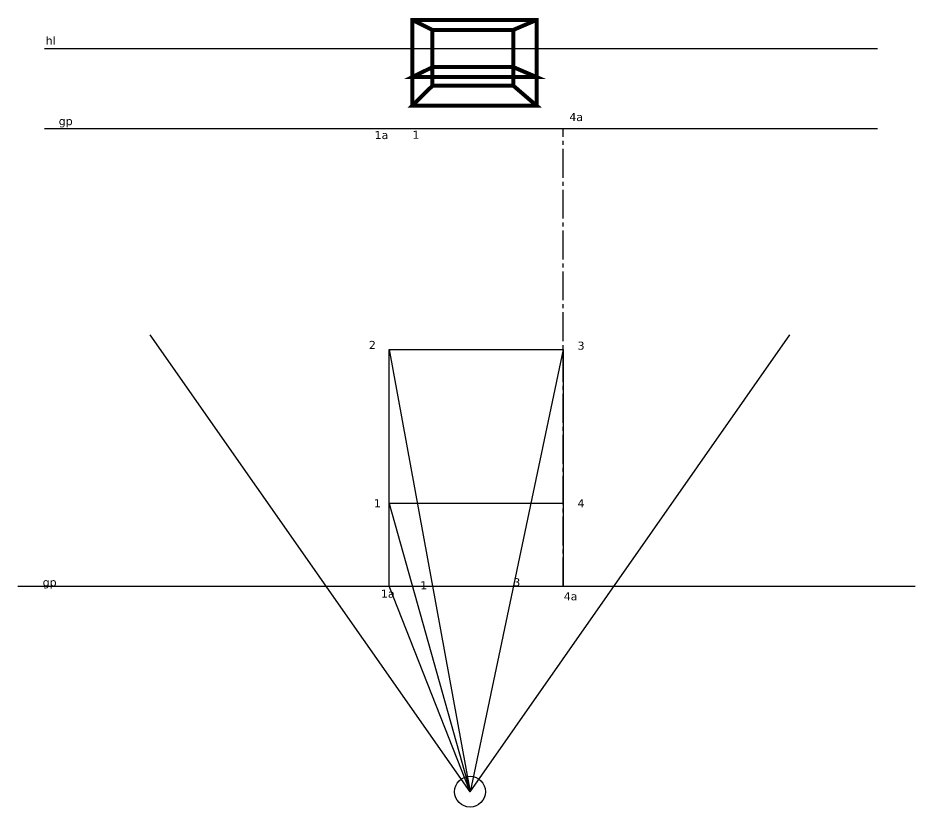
# Model space of a CAD drawing. Header units: inches. Extents: x -73 to 108, y -10 to 9.
# Drawn here: x -73.02 to -50.61, y -10.22 to 9.48 of the extents above; entities that cross this region are included whole.
import ezdxf

# ---------------------------------------------------------------- set-up
doc = ezdxf.new("R2010")
doc.units = ezdxf.units.IN
doc.header["$MEASUREMENT"] = 0
doc.linetypes.add('ACAD_ISO04W100', pattern=[30, 24, -3, 0, -3])
doc.styles.get("Standard").update_dxf_attribs({"font": 'verdana_1.ttf'})

msp = doc.modelspace()

# ---------------------------------------------------------------- linework, layer by layer
at = {"color": 217, "true_color": 0x93278f}
for p, q in [((-63.164, 7.296), (-63.164, 9.435)), ((-60.063, 7.296), (-60.063, 9.435))]:
    msp.add_line(p, q, dxfattribs=at)
at = {"color": 1}
for p, q in [((-72.35, 8.722), (-51.545, 8.722)), ((-72.35, 6.722), (-51.545, 6.722)), ((-73.017, -4.704), (-50.607, -4.704))]:
    msp.add_line(p, q, dxfattribs=at)
at = {"color": 40, "true_color": 0xf8d731}
for p, q in [((-62.662, 7.793), (-62.662, 8.522)), ((-60.642, 7.793), (-60.642, 8.443)), ((-62.662, 8.257), (-63.164, 8.009)), ((-60.642, 8.257), (-62.662, 8.257)), ((-63.744, 1.209), (-61.724, -9.833))]:
    msp.add_line(p, q, dxfattribs=at)
at = {"color": 242, "linetype": 'ACAD_ISO04W100', "ltscale": 0.03, "true_color": 0xcd2027}
msp.add_line((-59.394, -4.704), (-59.394, 6.722), dxfattribs=at)
at = {"color": 242, "true_color": 0xcd2027}
for p, q in [((-61.724, -9.833), (-69.712, 1.575)), ((-61.724, -9.833), (-53.736, 1.575)), ((-59.394, 1.209), (-61.724, -9.833)), ((-63.744, -2.639), (-61.724, -9.833)), ((-61.724, -9.833), (-63.744, -4.704))]:
    msp.add_line(p, q, dxfattribs=at)
for p, q in [((-63.744, 1.209), (-59.394, 1.209)), ((-63.744, -4.704), (-63.744, 1.209)), ((-59.394, 1.209), (-59.394, -4.704)), ((-59.394, -2.639), (-63.744, -2.639))]:
    msp.add_line(p, q)
at = {"color": 217, "true_color": 0x93278f, "const_width": 0.1}
for points in [[(-63.164, 7.296), (-63.164, 9.435), (-60.063, 9.435), (-60.063, 7.296), (-63.164, 7.296)], [(-63.164, 9.435), (-62.662, 9.186)], [(-60.063, 9.435), (-60.642, 9.186)], [(-62.662, 9.186), (-60.642, 9.186)], [(-62.662, 7.793), (-62.662, 9.186)], [(-60.642, 7.793), (-60.642, 9.186)]]:
    msp.add_lwpolyline(points, dxfattribs=at)
at = {"color": 217, "true_color": 0x93278f}
for points in [[(-63.164, 9.435), (-60.063, 9.435)], [(-63.164, 9.435), (-60.063, 9.435)], [(-60.063, 9.435), (-63.164, 9.435)]]:
    msp.add_lwpolyline(points, dxfattribs=at)
at = {"color": 40, "true_color": 0xf8d731, "const_width": 0.1}
for points in [[(-62.662, 8.257), (-60.642, 8.257), (-60.063, 8.009), (-63.164, 8.009)], [(-63.164, 7.296), (-62.662, 7.793), (-60.642, 7.793), (-60.063, 7.296)]]:
    msp.add_lwpolyline(points, close=True, dxfattribs=at)
for points in [[(-63.164, 8.009), (-63.164, 7.296)], [(-60.063, 8.009), (-60.063, 7.296)]]:
    msp.add_lwpolyline(points, dxfattribs=at)
at = {"color": 242, "true_color": 0xcd2027}
msp.add_circle((-61.724, -9.833), 0.384, dxfattribs=at)

# ---------------------------------------------------------------- texts
at = {"color": 1}
for s, p in [('hl', (-72.323, 8.82)), ('gp', (-71.998, 6.808)), ('4a', (-59.244, 6.911)), ('1a', (-64.108, 6.461)), ('1', (-63.164, 6.468)), ('2', (-64.25, 1.221)), ('3', (-59.037, 1.203)), ('1', (-64.124, -2.73)), ('4', (-59.037, -2.73)), ('gp', (-72.399, -4.704)), ('1', (-62.968, -4.78)), ('3', (-60.642, -4.704)), ('1a', (-63.949, -4.989)), ('4a', (-59.383, -5.055))]:
    msp.add_text(s, height=0.2, dxfattribs=at).set_placement(p)

doc.saveas('drawing.dxf')
